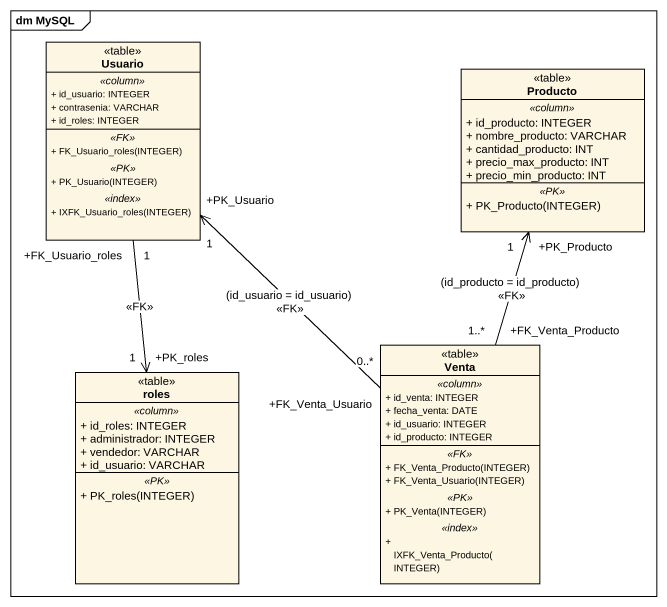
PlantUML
@startuml
mainframe dm MySQL
hide circle
hide empty members
skinparam classAttributeIconSize 0
class Usuario <<table>> {
  .. <<column>> ..
  + id_usuario: INTEGER
  + contrasenia: VARCHAR
  + id_roles: INTEGER
  .. <<FK>> ..
  + FK_Usuario_roles(INTEGER)
  .. <<PK>> ..
  + PK_Usuario(INTEGER)
  .. <<index>> ..
  + IXFK_Usuario_roles(INTEGER)
}
class Producto <<table>> {
  .. <<column>> ..
  + id_producto: INTEGER
  + nombre_producto: VARCHAR
  + cantidad_producto: INT
  + precio_max_producto: INT
  + precio_min_producto: INT
  .. <<PK>> ..
  + PK_Producto(INTEGER)
}
class roles <<table>> {
  .. <<column>> ..
  + id_roles: INTEGER
  + administrador: INTEGER
  + vendedor: VARCHAR
  + id_usuario: VARCHAR
  .. <<PK>> ..
  + PK_roles(INTEGER)
}
class Venta <<table>> {
  .. <<column>> ..
  + id_venta: INTEGER
  + fecha_venta: DATE
  + id_usuario: INTEGER
  + id_producto: INTEGER
  .. <<FK>> ..
  + FK_Venta_Producto(INTEGER)
  + FK_Venta_Usuario(INTEGER)
  .. <<PK>> ..
  + PK_Venta(INTEGER)
  .. <<index>> ..
  + IXFK_Venta_Producto(INTEGER)
}
Usuario "+FK_Usuario_roles\n1" --> "+PK_roles\n1" roles : <<FK>>
Venta "+FK_Venta_Usuario\n0..*" -up-> "+PK_Usuario\n1" Usuario : (id_usuario = id_usuario)\n<<FK>>
Venta "+FK_Venta_Producto\n1..*" -up-> "+PK_Producto\n1" Producto : (id_producto = id_producto)\n<<FK>>
@enduml
